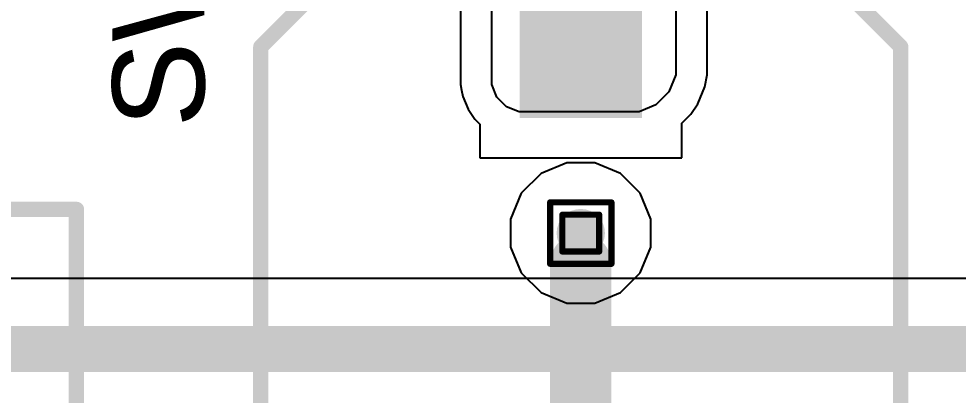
# Model space of a CAD drawing. Header units: inches. Extents: x -18 to 5357, y -8 to 5291.
# Drawn here: x 3.41 to 11.19, y 66.39 to 69.5 of the extents above; entities that cross this region are included whole.
import ezdxf

# ---------------------------------------------------------------- set-up
doc = ezdxf.new("R2010")
doc.units = ezdxf.units.IN
for name, color, linetype in [('Bottom Layer', 5, 'Continuous'), ('Drill Drawing', 1, 'Continuous'), ('Ground', 16, 'Continuous'), ('Power', 76, 'Continuous'), ('Top Layer', 1, 'Continuous'), ('Top Overlay', 2, 'Continuous'), ('Top Paste', 8, 'Continuous'), ('Top Solder', 216, 'Continuous'), ('Via Holes', 16, 'Continuous')]:
    doc.layers.add(name, color=color, linetype=linetype)
doc.styles.add('Arial', font='', dxfattribs={"height": 0.2})
doc.styles.get('Arial').set_extended_font_data('Arial')

# ---------------------------------------------------------------- blocks, each defined once
blk = doc.blocks.new('AM2302_17')
at = {"layer": 'Top Overlay'}
for points in [[(-7.7025, -5.2575, 0.127, 0.127, 0), (-7.7026, 2.5425, 0.127, 0.127, 0)], [(7.6975, 2.5425, 0.127, 0.127, 0), (-7.7026, 2.5425, 0.127, 0.127, 0)]]:
    blk.add_lwpolyline(points, format="xyseb", dxfattribs=at)
blk.add_lwpolyline([(-7.7343, 2.5425, 0.0635, 0.0635, 1), (-7.6708, 2.5425, 0.0635, 0.0635, 1)], format="xyseb", close=True, dxfattribs=at)
blk.add_lwpolyline([(-7.7343, 2.5425, 0.0635, 0.0635, 1), (-7.6708, 2.5425, 0.0635, 0.0635, 1)], format="xyseb", close=True, dxfattribs=at)
blk = doc.blocks.new('RVT1E470M0505_129')
at = {"layer": 'Top Layer'}
for points in [[(-3.5429, 0.455), (-1.2569, 0.455), (-1.2569, -0.455), (-3.5429, -0.455)], [(1.2569, 0.455), (3.5429, 0.455), (3.5429, -0.455), (1.2569, -0.455)]]:
    blk.add_hatch(color=1, dxfattribs=at).paths.add_polyline_path(points)
at = {"layer": 'Top Paste'}
for points in [[(-3.5429, 0.455), (-1.2569, 0.455), (-1.2569, -0.455), (-3.5429, -0.455)], [(1.2569, 0.455), (3.5429, 0.455), (3.5429, -0.455), (1.2569, -0.455)]]:
    blk.add_hatch(color=8, dxfattribs=at).paths.add_polyline_path(points)
at = {"layer": 'Top Solder'}
for points in [[(-3.5937, 0.5058), (-1.2061, 0.5058), (-1.2061, -0.5058), (-3.5937, -0.5058)], [(1.2061, 0.5058), (3.5937, 0.5058), (3.5937, -0.5058), (1.2061, -0.5058)]]:
    blk.add_hatch(color=216, dxfattribs=at).paths.add_polyline_path(points)
at = {"layer": 'Top Overlay'}
for points in [[(-2.6594, 1.7866, 0.127, 0.127, 0), (-1.7951, 2.6492, 0.127, 0.127, 0)], [(-1.7951, 2.6492, 0.127, 0.127, 0), (2.6594, 2.6492, 0.127, 0.127, 0)], [(2.6594, 0.6071, 0.127, 0.127, 0), (2.6594, 2.6492, 0.127, 0.127, 0)], [(-2.6594, 0.6071, 0.127, 0.127, 0), (-2.6594, 1.7866, 0.127, 0.127, 0)], [(-2.6594, -1.7866, 0.127, 0.127, 0), (-2.6594, -0.6071, 0.127, 0.127, 0)], [(2.6594, -2.6492, 0.127, 0.127, 0), (2.6594, -0.6071, 0.127, 0.127, 0)], [(-1.7951, -2.6492, 0.127, 0.127, 0), (-2.6594, -1.7866, 0.127, 0.127, 0)], [(2.6594, -2.6492, 0.127, 0.127, 0), (-1.7951, -2.6492, 0.127, 0.127, 0)]]:
    blk.add_lwpolyline(points, format="xyseb", dxfattribs=at)
for points in [[(-1.8268, 2.6492, 0.0635, 0.0635, 1), (-1.7633, 2.6492, 0.0635, 0.0635, 1)], [(-1.8268, 2.6492, 0.0635, 0.0635, 1), (-1.7633, 2.6492, 0.0635, 0.0635, 1)], [(2.6276, 2.6492, 0.0635, 0.0635, 1), (2.6911, 2.6492, 0.0635, 0.0635, 1)], [(2.6276, 2.6492, 0.0635, 0.0635, 1), (2.6911, 2.6492, 0.0635, 0.0635, 1)], [(-2.6911, 1.7866, 0.0635, 0.0635, 1), (-2.6276, 1.7866, 0.0635, 0.0635, 1)], [(-2.6911, 1.7866, 0.0635, 0.0635, 1), (-2.6276, 1.7866, 0.0635, 0.0635, 1)], [(-2.6911, 0.6071, 0.0635, 0.0635, 1), (-2.6276, 0.6071, 0.0635, 0.0635, 1)], [(2.6276, 0.6071, 0.0635, 0.0635, 1), (2.6911, 0.6071, 0.0635, 0.0635, 1)], [(-2.6911, -0.6071, 0.0635, 0.0635, 1), (-2.6276, -0.6071, 0.0635, 0.0635, 1)], [(2.6276, -0.6071, 0.0635, 0.0635, 1), (2.6911, -0.6071, 0.0635, 0.0635, 1)], [(-2.6911, -1.7866, 0.0635, 0.0635, 1), (-2.6276, -1.7866, 0.0635, 0.0635, 1)], [(-2.6911, -1.7866, 0.0635, 0.0635, 1), (-2.6276, -1.7866, 0.0635, 0.0635, 1)], [(-1.8268, -2.6492, 0.0635, 0.0635, 1), (-1.7633, -2.6492, 0.0635, 0.0635, 1)], [(-1.8268, -2.6492, 0.0635, 0.0635, 1), (-1.7633, -2.6492, 0.0635, 0.0635, 1)], [(2.6276, -2.6492, 0.0635, 0.0635, 1), (2.6911, -2.6492, 0.0635, 0.0635, 1)], [(2.6276, -2.6492, 0.0635, 0.0635, 1), (2.6911, -2.6492, 0.0635, 0.0635, 1)]]:
    blk.add_lwpolyline(points, format="xyseb", close=True, dxfattribs=at)

msp = doc.modelspace()

# ---------------------------------------------------------------- hatches: boundary and pattern name
at = {"layer": 'Bottom Layer'}
h = msp.add_hatch(color=5, dxfattribs=at)
edge = h.paths.add_edge_path()
edge.add_arc((8.0665, 67.73), 0.2, 0, 360)
at = {"layer": 'Ground'}
h = msp.add_hatch(color=16, dxfattribs=at)
edge = h.paths.add_edge_path()
edge.add_arc((8.0665, 67.73), 0.2, 0, 360)
at = {"layer": 'Power'}
h = msp.add_hatch(color=76, dxfattribs=at)
edge = h.paths.add_edge_path()
edge.add_arc((8.0665, 67.73), 0.2, 0, 360)
at = {"layer": 'Top Layer'}
h = msp.add_hatch(color=1, dxfattribs=at)
edge = h.paths.add_edge_path()
edge.add_arc((8.0665, 67.73), 0.2, 0, 360)
at = {"layer": 'Via Holes'}
h = msp.add_hatch(color=7, dxfattribs=at)
edge = h.paths.add_edge_path()
edge.add_arc((8.0665, 67.73), 0.1, 0, 360)

# ---------------------------------------------------------------- linework, layer by layer
at = {"layer": 'Bottom Layer'}
msp.add_line((33.5722, 67.3535), (2.2008, 67.3535), dxfattribs=at)
msp.add_lwpolyline([(2.2008, 66.7708, 0.381, 0.381, 0), (42.6242, 66.7708, 0.381, 0.381, 0)], format="xyseb", dxfattribs=at)
at = {"layer": 'Drill Drawing'}
for points in [[(7.8125, 67.984, 0.0508, 0.0508, 0), (8.3205, 67.984, 0.0508, 0.0508, 0)], [(7.8125, 67.476, 0.0508, 0.0508, 0), (7.8125, 67.984, 0.0508, 0.0508, 0)], [(8.3205, 67.476, 0.0508, 0.0508, 0), (8.3205, 67.984, 0.0508, 0.0508, 0)], [(7.9141, 67.8824, 0.0508, 0.0508, 0), (8.2189, 67.8824, 0.0508, 0.0508, 0)], [(7.9141, 67.5776, 0.0508, 0.0508, 0), (7.9141, 67.8824, 0.0508, 0.0508, 0)], [(8.2189, 67.5776, 0.0508, 0.0508, 0), (8.2189, 67.8824, 0.0508, 0.0508, 0)], [(7.9141, 67.5776, 0.0508, 0.0508, 0), (8.2189, 67.5776, 0.0508, 0.0508, 0)], [(7.8125, 67.476, 0.0508, 0.0508, 0), (8.3205, 67.476, 0.0508, 0.0508, 0)]]:
    msp.add_lwpolyline(points, format="xyseb", dxfattribs=at)
for points in [[(7.7998, 67.984, 0.0254, 0.0254, 1), (7.8252, 67.984, 0.0254, 0.0254, 1)], [(7.7998, 67.984, 0.0254, 0.0254, 1), (7.8252, 67.984, 0.0254, 0.0254, 1)], [(8.3078, 67.984, 0.0254, 0.0254, 1), (8.3332, 67.984, 0.0254, 0.0254, 1)], [(8.3078, 67.984, 0.0254, 0.0254, 1), (8.3332, 67.984, 0.0254, 0.0254, 1)], [(7.9014, 67.8824, 0.0254, 0.0254, 1), (7.9268, 67.8824, 0.0254, 0.0254, 1)], [(7.9014, 67.8824, 0.0254, 0.0254, 1), (7.9268, 67.8824, 0.0254, 0.0254, 1)], [(8.2062, 67.8824, 0.0254, 0.0254, 1), (8.2316, 67.8824, 0.0254, 0.0254, 1)], [(8.2062, 67.8824, 0.0254, 0.0254, 1), (8.2316, 67.8824, 0.0254, 0.0254, 1)], [(7.9014, 67.5776, 0.0254, 0.0254, 1), (7.9268, 67.5776, 0.0254, 0.0254, 1)], [(7.9014, 67.5776, 0.0254, 0.0254, 1), (7.9268, 67.5776, 0.0254, 0.0254, 1)], [(8.2062, 67.5776, 0.0254, 0.0254, 1), (8.2316, 67.5776, 0.0254, 0.0254, 1)], [(8.2062, 67.5776, 0.0254, 0.0254, 1), (8.2316, 67.5776, 0.0254, 0.0254, 1)], [(7.7998, 67.476, 0.0254, 0.0254, 1), (7.8252, 67.476, 0.0254, 0.0254, 1)], [(7.7998, 67.476, 0.0254, 0.0254, 1), (7.8252, 67.476, 0.0254, 0.0254, 1)], [(8.3078, 67.476, 0.0254, 0.0254, 1), (8.3332, 67.476, 0.0254, 0.0254, 1)], [(8.3078, 67.476, 0.0254, 0.0254, 1), (8.3332, 67.476, 0.0254, 0.0254, 1)]]:
    msp.add_lwpolyline(points, format="xyseb", close=True, dxfattribs=at)
at = {"layer": 'Power'}
for p, q in [((7.9509, 68.311), (7.7373, 68.2226)), ((8.182, 68.311), (7.9509, 68.311)), ((8.3956, 68.2226), (8.182, 68.311)), ((7.7373, 68.2226), (7.5739, 68.0591)), ((8.559, 68.0591), (8.3956, 68.2226)), ((7.5739, 68.0591), (7.4855, 67.8456)), ((8.6475, 67.8456), (8.559, 68.0591)), ((7.4855, 67.8456), (7.4855, 67.6144)), ((8.6475, 67.6144), (8.6475, 67.8456)), ((7.4855, 67.6144), (7.5739, 67.4009)), ((8.559, 67.4009), (8.6475, 67.6144)), ((7.5739, 67.4009), (7.7373, 67.2375)), ((8.3956, 67.2375), (8.559, 67.4009)), ((7.7373, 67.2375), (7.9509, 67.149)), ((8.182, 67.149), (8.3956, 67.2375)), ((7.9509, 67.149), (8.182, 67.149))]:
    msp.add_line(p, q, dxfattribs=at)
at = {"layer": 'Top Layer'}
for p, q in [((7.3299, 69.0145), (7.3299, 73.4806)), ((7.0709, 71.8572), (7.0709, 69.0145)), ((8.8539, 71.5797), (8.8539, 69.1139)), ((9.1128, 69.1139), (9.1128, 71.4027)), ((8.8539, 69.1139), (8.8539, 69.1139)), ((8.8539, 69.1139), (8.8539, 69.0381)), ((9.1128, 69.0381), (9.1128, 69.1139)), ((9.1128, 69.1139), (9.1128, 69.1139)), ((7.0709, 69.0145), (7.0709, 68.9585)), ((7.3299, 68.9585), (7.3299, 69.0145)), ((8.8539, 69.0381), (8.7958, 68.8981)), ((9.0931, 68.939), (9.1128, 69.0381)), ((7.0709, 68.9585), (7.0798, 68.9136)), ((7.3727, 68.855), (7.3299, 68.9585)), ((9.0351, 68.799), (9.0931, 68.939)), ((7.0798, 68.9136), (7.0906, 68.8594)), ((7.0906, 68.8594), (7.0906, 68.8594)), ((7.0906, 68.8594), (7.1335, 68.7559)), ((7.4519, 68.7758), (7.3727, 68.855)), ((8.7958, 68.8981), (8.6887, 68.7909)), ((7.5554, 68.7329), (7.4519, 68.7758)), ((8.6887, 68.7909), (8.5486, 68.7329)), ((8.979, 68.7149), (9.0351, 68.799)), ((7.1335, 68.7559), (7.1896, 68.6718)), ((7.6115, 68.7329), (7.5554, 68.7329)), ((8.4729, 68.7329), (7.6115, 68.7329)), ((8.5486, 68.7329), (8.4729, 68.7329)), ((8.9025, 68.6384), (8.979, 68.7149)), ((7.1896, 68.6718), (7.2305, 68.631)), ((7.2305, 68.631), (7.2305, 68.3519)), ((8.9025, 68.3519), (8.9025, 68.6384)), ((7.2305, 68.3519), (8.9025, 68.3519))]:
    msp.add_line(p, q, dxfattribs=at)
msp.add_lwpolyline([(8.0665, 65.0761, 0.508, 0.508, 0), (8.0665, 67.476, 0.508, 0.508, 0)], format="xyseb", dxfattribs=at)
msp.add_lwpolyline([(7.9395, 67.476, 0.254, 0.254, 1), (8.1935, 67.476, 0.254, 0.254, 1)], format="xyseb", close=True, dxfattribs=at)

# ---------------------------------------------------------------- block references
at = {"rotation": 270}
for name, p in [('RVT1E470M0505_129', (8.0665, 67.476)), ('AM2302_17', (1.3483, 60.2233))]:
    msp.add_blockref(name, p, dxfattribs=at)

# ---------------------------------------------------------------- texts
at = {"layer": 'Top Overlay', "style": 'Arial'}
msp.add_text('SW2', height=0.762, rotation=90, dxfattribs=at).set_placement((4.9503, 68.6031))

doc.saveas('drawing.dxf')
